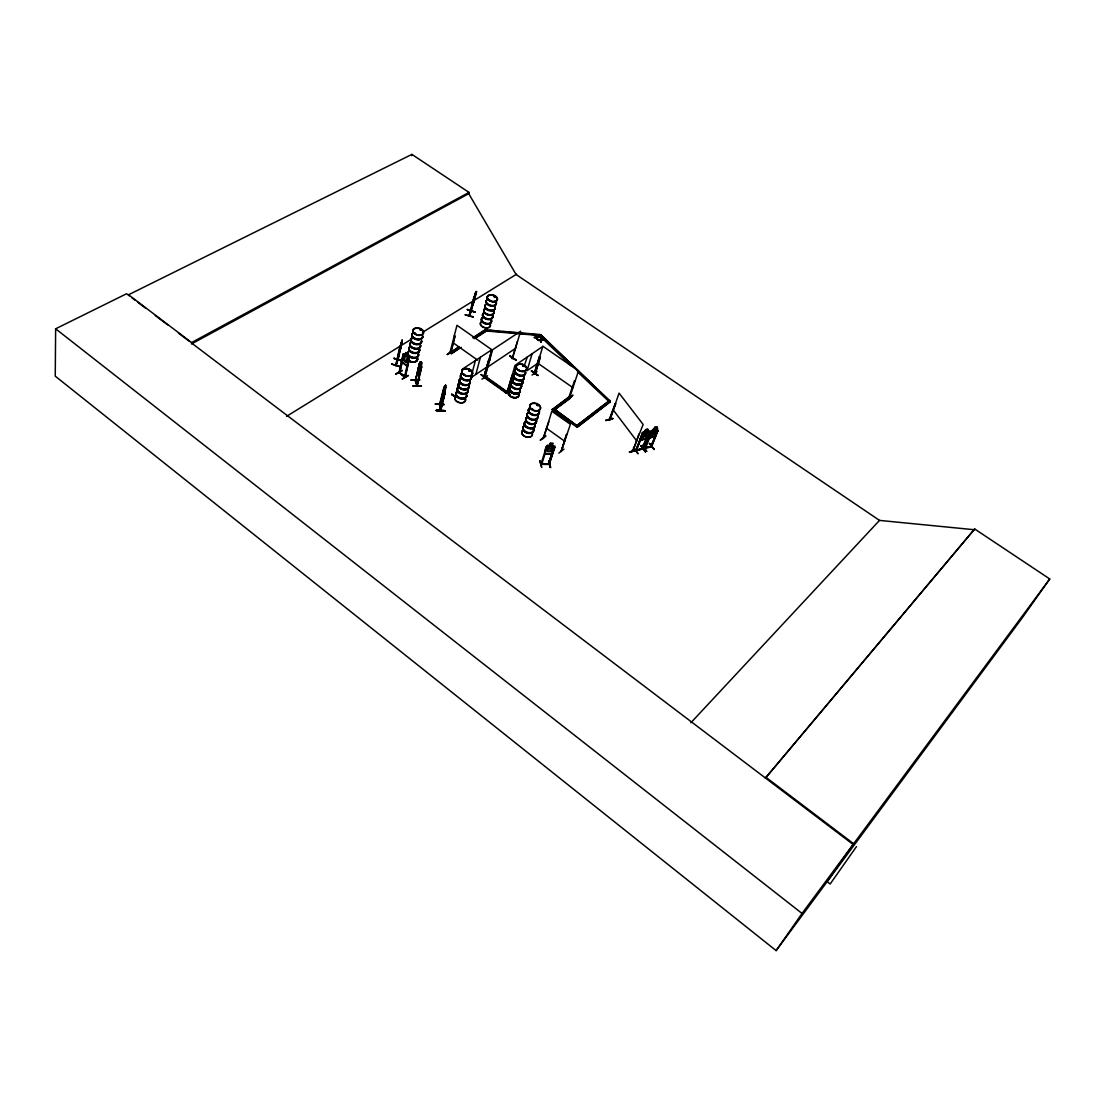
<?xml version="1.0" encoding="UTF-8"?>
<svg xmlns="http://www.w3.org/2000/svg" width="1105" height="1105" viewBox="0 0 1105 1105"><rect width="100%" height="100%" fill="white"/><g stroke="black" fill="none" stroke-linecap="round" stroke-linejoin="round"><path stroke-width="1.5" d="M538.439 405.659L537.251 405.369M129.299 295.822L126.564 293.75L55.637 328.807L55.25 376.156L776.124 950.618L826.706 882.232L853.64 843.737L1049.75 578.965L974.679 528.977L765.475 778.03L974.679 528.977M532.127 409.541L532.527 408.919L532.016 409.472M531.837 409.223L532.693 409.527M417.068 385.576L417.276 386.239L416.861 384.996M415.922 380.3L415.37 379.664L415.397 380.921L419.527 363.144L415.328 380.811M524.626 366.432L523.314 365.824L524.378 366.28M522.996 366.28L524.585 366.487M524.309 366.418L523.3 366.1L524.447 366.087M518.217 369.692L518.646 370.272M518.3 370.147L518.963 369.816M399.637 350.547L402.082 340.202L397.565 360.396L398.049 359.829M494.197 296.527L495.316 296.831M494.184 296.983L495.137 297.507L494.93 296.554M470.882 310.795L470.73 311.5M471.296 311.209L469.418 315.878L474.059 297.659C481.891 276.25 469.031 317.453 471.89 307.052L471.448 308.668M489.639 299.883L489.667 299.814M489.722 300.408L489.335 300.077M469.445 315.795L470.923 310.919M470.785 311.472L475.951 291.679L471.117 311.527M642.889 448.989L629.436 452.014L642.115 448.561M629.684 452.318L642.737 448.782M440.743 410.093L439.79 404.734L440.729 410.646L445.274 392.095L444.776 386.059L444.928 387.482L445.577 385.217L445.232 391.087L440.425 410.618L439.514 404.554M469.694 370.258L468.976 370.879M469.805 370.424L469.169 370.755L470.343 370.603M469.777 370.548L470.343 371.335M399.679 347.371L395.742 365.161C401.681 348.89 393.67 372.509 396.405 364.028M398.118 360.009L402.054 341.224L401.543 342.661M464.349 374.775L464.28 374.125M421.364 386.28L412.925 385.963M191.593 342.564L191.469 343.959L468.727 193.679L469.017 192.408L411.903 154.382L128.525 294.773L191.593 342.564L469.017 192.408M421.143 330.492L420.176 329.76L421.544 329.953M421.64 330.091L420.328 329.787M414.789 333.489L415.549 333.365L415.038 333.862M415.452 333.309L414.803 333.641A5.497 3.495 13.5 0 0 423.602 332.812A5.497 3.495 13.5 0 0 416.516 327.798A5.497 3.495 13.5 0 0 414.748 333.586M418.602 367.495L418.215 370.286L418.519 367.495M473.396 300.781L473.285 301.665L474.777 297.673M472.581 305.574L472.622 304.607M436.268 410.673C443.879 408.726 451.641 412.787 436.282 410.632M408.519 359.622L404.458 376.971M401.695 341.735L402.179 340.23M398.864 352.274C397.828 358.531 402.593 340.934 400.286 349.857M398.712 353.835L398.946 352.302M442.732 394.609L443.16 391.819L443.367 399.319L445.84 387.233M469.211 315.16L470.896 311.085M440.149 404.499L439.735 403.891L439.983 404.651M440.743 410.563L439.721 404.43M538.328 340.381L540.663 340.243L541.036 338.282L540.939 342.191L540.759 340.243L538.328 340.381L540.759 340.243M536.92 335.45L536.823 339.346L537.431 335.796M536.823 339.346L537.21 337.066L539.558 337.26L537.085 337.757M650.914 446.13L651.84 446.185L650.776 446.669M651.508 431.834L644.671 448.602L651.605 446.779L657.931 430.467L651.384 446.586L644.698 447.732M642.806 449.031L648.98 432.442L641.95 448.989L649.146 432.635M635.803 450.495L642.447 432.898L644.616 431.654M635.997 449.984L636.701 449.804M411.654 155.653L411.903 154.382M473.783 300.795L472.318 304.883L472.65 303.24M474.722 297.107L475.136 295.518L474.446 297.922M486.366 329.967L539.903 334.525L610.071 401.861L577.141 427.276L552.182 409.651L569.02 396.805L570.263 398.242L553.481 410.563L570.429 397.717M574.517 380.728L575.125 381.142L574.517 380.728L568.826 397.441L569.71 397.717L568.965 396.985M399.955 366.694L391.612 364.194M396.115 365.147L400.19 346.597M402.11 341.459L400.162 346.625L401.488 341.97M400.88 344.843L400.01 348.849L400.645 347.219M397.607 360.423L402.082 340.202M401.875 370.52L396.087 373.78M405.576 354.816L404.402 354.719L403.518 358.711L404.154 361.238L406.032 362.744L407.413 361.86L408.021 354.166L405.922 352.564L405.507 354.843L403.27 353.849L399.057 372.661L404.955 377.44L409.251 358.711M404.748 376.183L405.286 377.358L399.264 372.468L403.339 353.821M403.601 355.672L399.623 373.076L403.601 355.672L402.828 355.34L403.38 355.782M405.922 352.564L405.521 354.691M396.018 374.125L402.248 370.465L395.991 374.001M408.311 375.728L402.096 379.084L408.325 375.396M408.021 354.166L407.386 356.363L408.809 357.509M404.458 377.054L404.941 376.252L405.3 377.316L409.389 358.711L404.209 353.628M411.074 379.94L419.72 379.899L411.226 379.913M415.425 380.866L420.287 361.805M420.342 370.631L419.679 371.349C418.104 368.946 420.825 358.048 421.682 362.799L416.944 386.267L415.259 380.272M421.682 362.799L421.447 366.321L420.204 361.708L420.549 363.103M416.861 386.142L420.756 368.462M417.289 386.142L421.447 367.634L420.135 373.393M419.707 379.885L411.157 380.148M535.386 373.725L534.419 373.159M447.304 354.456L452.774 350.727L447.415 354.222M435.398 404.209L444.141 404.458L435.37 403.85M450.743 353.13L449.901 352.909L456.973 325.284L492.015 349.884L484.529 377.178M450.26 352.84L458.741 346.818M454.956 336.21L450.591 353.393L454.956 336.21L454.183 335.92L454.777 336.321M447.332 354.581L450.163 352.813L451.42 353.655L459.984 347.688M439.514 404.623L443.851 387.441M439.68 405.176L444.583 386.115L439.97 405.204M444.238 395.051L443.685 395.742L443.727 391.17L445.577 385.217M473.548 298.447L469.252 315.312M455.923 396.778L451.572 394.471L455.536 397.344M475.04 312.273L467.277 309.455L475.136 311.983M459.5 379.485L460.233 379.319L455.053 396.585L455.978 395.811M455.895 396.322L455.716 395.549L455.84 396.363M456.42 394.112L458.962 384.25M472.94 304.068L473.493 302.342M391.709 363.946L400.038 366.459M473.741 300.256L474.307 298.53M472.512 371.501L475.412 360.562M474.059 337.398L485.44 329.649L486.656 330.506L541.284 335.119L609.78 400.963L598.551 390.272M486.504 329.442L486.518 331.017L475.288 338.268M475.854 374.415L480.426 357.233M480.951 374.733L488.161 379.429L481.241 374.498M481.904 379.167L487.54 375.755M488.645 360.078L483.755 377.509L488.88 360.23M483.81 377.468L491.725 349.788L462.443 369.111L455.44 396.695M484.308 377.565L485.344 376.874L507.14 392.358L506.118 393.062L484.308 377.565L488.99 360.465M485.054 377.164L492.499 349.815L520.607 331.238L512.389 358.683L513.079 357.785L512.278 357.951M400.991 346.348L399.72 350.782M472.954 304.994L473.686 302.383M472.222 304.856L474.528 298.599L473.907 299.925M474.556 298.599L473.7 301.182M509.654 355.672L516.297 360.299L509.833 355.796M473.244 316.762L465.205 314.828M512.112 358.559L517.416 341.445M510.386 394.568L503.397 390.438L509.999 395.134M506.118 393.062L507.292 391.833L485.482 376.349L484.446 377.04L506.27 392.551M507.402 392.013L506.836 392.482L512.25 375.299L507.678 392.316L512.25 375.299M473.796 301.555L472.581 305.505M527.32 356.984L524.184 365.935M534.226 337.536L536.657 337.053L534.71 337.868L536.547 337.398L534.323 337.191M532.099 353.724L527.057 370.7L537.707 363.324M539.558 337.26L537.196 337.412L539.074 336.928M571.161 365.81L539.944 336.086L539.903 334.525M485.302 330.16L486.518 331.017L540.096 335.575M539.944 336.086L541.284 335.119M541.036 338.282L541.547 338.641M531.325 371.059L538.135 375.382L531.602 370.838M540.663 340.243L538.439 340.036M540.428 341.832L540.939 342.191M532.058 375.065L537.03 371.418M543.674 340.105L541.312 340.257C547.472 339.691 537.596 340.934 543.19 339.774M535.138 373.808L540.193 357.108L539.475 356.57L534.254 373.794L534.102 373.034M534.723 373.449L534.654 372.634M534.198 373.752L539.475 356.57M534.585 373.462L542.887 346.252L578.495 370.893L569.572 397.924M535.207 373.849L540.373 356.984L539.599 356.694M537.859 375.59L531.395 370.949M473.285 301.541L475.081 296.886M506.933 392.413L507.513 391.529L507.623 392.33M540.511 439.997L545.732 436.047M542.969 438.505L548.826 421.792M540.248 440.177L545.746 436.047M473.603 300.712L473.99 299.179M539.862 460.992L541.699 467.456L539.903 460.675M540.787 464.059L549.268 464.183L540.98 463.451L541.671 464.335M549.337 464.418L540.842 464.362L548.784 463.865M541.685 464.404L547.044 447.359L546.271 447.345L547.044 447.359M550.401 443.354L549.724 445.439L548.066 446.033L546.795 449.928L547.666 451.613L550.304 451.655L552.251 450.025L553.536 446.144L552.348 445.412L553.149 443.257L550.318 443.202L549.627 445.301M572.183 395.963C556.147 408.615 582.943 386.943 568.523 398.808M548.536 460.771L550.235 467.526L548.84 461.089M569.393 396.736L569.503 397.869L569.02 396.847M553.923 447.442L548.329 464.183L553.923 447.442L554.696 447.456L549.226 464.432M550.718 467.526L548.826 461.047L550.401 467.208M474.39 296.872L474.874 295.367L474.446 296.444M558.812 453.091L563.992 449.072M566.423 434.569L561.202 451.489L570.373 424.334L551.823 411.226L543.467 438.505M561.133 451.475L566.603 434.431M575.829 426.35L609.96 400.452M577.141 427.276L610.071 401.861M473.147 317.107L465.191 314.87M608.786 400.963L577.197 425.315M605.816 420.549L612.957 418.505L605.941 420.218M609.2 419.803L615.402 403.256L609.698 420.37M609.919 419.776L619.049 393.09L643.151 424.458L632.764 450.509M615.803 403.781L609.269 419.859M638.883 434.058L633.124 451.033L632.571 449.873L633.041 450.923M635.969 450.799L642.198 434.389M642.682 434.03L636.121 450.246M642.834 434.237L636.411 450.412M645.044 431.654C644.326 428.989 650.472 427.566 647.268 431.157L648.124 431.475L646.66 435.273L642.709 437.732L642.157 436.406L643.621 432.608L645.886 429.652M645.458 451.71L640.707 445.605L645.472 451.752M638.027 453.603L633.621 447.401M642.24 445.495L646.826 451.448L642.406 445.191M649.16 436.213L651.287 430.701L657.724 428.45L654.602 436.682L649.174 438.022L649.188 436.116L649.174 438.022M651.273 430.757L644.629 448.589L645.279 447.566M645.306 448.478L652.447 430.411L654.671 427.414C659.146 425.19 654.823 428.685 656.936 429.32L653.663 435.011L651.508 435.536L650.969 434.21M654.188 449.486L649.395 443.395L654.201 449.528M649.422 443.409L653.98 449.307M656.094 428.989L656.936 426.792L654.671 427.428M650.679 446.779L657.765 430.259M657.931 430.467L650.831 446.973L651.563 445.95M393.933 358.338L402.137 361.114M467.305 309.524L475.067 312.163M475.951 291.679L475.316 293.239M475.316 294.082L475.813 292.438M473.796 298.682L475.702 293.999M473.575 299.676L475.454 294.966M443.271 399.195L443.961 397.828M537.044 405.217L537.928 404.955M416.696 385.714L417.441 385.576M415.342 379.706L417.22 386.198M549.516 463.838L548.522 463.575L549.282 463.52M420.121 373.324L419.582 374.899L420.218 373.324M404.541 376.294L399.209 372.413M399.54 371.86L399.361 372.496M632.626 450.011L632.985 450.453M469.597 371.225L469.984 371.225M421.088 330.326L421.35 329.939M408.049 364.374L407.013 366.059L408.049 364.47M642.337 448.602L649.422 431.212L648.911 430.605L642.337 432.842L640.292 440.149L645.762 438.782L647.309 436.655L645.817 438.851L640.375 440.232L646.08 438.298L644.602 431.641M776.124 950.618L802.037 913.448L853.129 844.469L192.242 343.531M856.486 846.582L830.159 884L827.12 881.666M1049.75 578.965L1022.539 617.46L826.927 881.928M633.469 447.705L637.958 453.658M397.745 359.94L396.267 364.581M649.118 437.511L656.481 428.74M484.46 376.625L483.52 377.344M485.537 376.929L485.468 376.211M690.887 722.753L879.497 520.4L974.209 529.723M879.594 520.455L516.09 274.496L468.727 193.679M537.21 404.9L537.734 405.59M651.84 446.227L651.453 446.572M483.728 376.612L484.418 377.427M523.052 366.004L523.811 365.796M420.107 329.815L421.129 329.773M642.378 432.898L643.538 432.027M642.502 432.967L643.538 432.096M567.335 399.388L572.238 395.687M552.182 409.651L568.978 397.33L570.263 398.242M512.471 375.465L511.767 375.631M510.082 382.441L512.803 380.562M516.284 360.271L509.612 355.907M542.817 346.418L515.013 365.396L507.236 392.62M489.902 359.774L490.137 359.926M470.868 377.758L487.056 366.915M487.844 366.929L515.745 348.213M472.788 337.785L485.44 329.649M451.586 351.86L458.603 347.343M474.017 338.641L486.656 330.506M451.42 353.655L461.255 347.315M286.568 416.35L412.289 338.641M422.524 332.329L516.615 274.164M547.831 445.398L546.671 446.089L540.842 464.362M440.867 409.969L444.845 388.2L444.113 394.043M399.761 372.634L405.411 376.653M470.316 371.239L469.059 371.018M534.516 372.689L535.566 373.089M642.447 448.63L643.124 448.395L629.436 452.014M644.823 447.718L650.997 446.558M649.105 437.939L654.602 436.682M605.802 420.452L612.957 418.505M412.124 347.509L411.806 347.274M412.925 385.99L421.419 385.963M553.978 447.677L554.765 447.677M545.041 453.63L551.671 453.754L553.218 451.71L551.644 453.754C542.997 455.923 544.005 451.765 546.644 446.019L547.804 445.26L555.069 446.213L549.185 464.183M545.911 447.939L554.406 448.105M450.108 352.757L450.716 353.158M450.26 352.15L451.558 353.13M435.398 404.085L444.072 404.679M489.695 330.271L498.037 331.072M503.051 331.541L509.723 332.177M513.052 332.495L521.394 333.296M524.737 333.613L533.08 334.401M536.408 334.718L539.751 335.036M645.168 451.779L640.679 445.591M402.248 360.81L393.891 358.296L402.179 360.99M609.891 402.372L577.39 371.75M537.776 363.172L572.97 387.703M552.348 409.126L577.307 426.765M452.719 342.509L477.664 360.147M546.395 428.188L564.71 441.24M765.917 777.271L853.64 843.737M132.034 297.894L134.769 299.966M137.503 302.038L145.722 308.267M155.294 315.533L167.615 324.856M178.568 333.158L189.507 341.459M55.637 328.807L802.037 913.448M405.977 352.688L407.869 354.208M541.132 335.63L596.051 387.896M640.292 438.354L640.375 440.232M613.068 409.762L636.825 441.075M415.839 380.493L417.151 385.148M421.475 362.827L421.157 361.653L421.309 363.545M419.486 363.794L421.115 369.692L419.458 363.794M418.339 370.258L419.596 374.899L418.243 370.258M544.848 451.558L545.069 453.713M445.481 385.217L445.674 387.247M445.343 386.764L445.495 387.966M444.086 388.131L444.901 394.154M494.626 307.19A5.221 3.232 15.4 0 1 492.485 310.85A5.221 3.232 15.4 0 1 486.007 309.11A5.221 3.232 15.4 0 1 485.91 304.842M494.184 305.809A5.29 3.274 15.5 0 1 493.382 310.16A5.29 3.274 15.5 0 1 486.393 308.875A5.29 3.274 15.5 0 1 485.993 304.289M484.874 308.765A5.207 3.232 15.4 0 0 484.971 313.033A5.207 3.232 15.4 0 0 491.435 314.815A5.207 3.232 15.4 0 0 493.576 311.154A5.207 3.232 15.4 0 1 491.449 314.773A5.207 3.232 15.4 0 1 484.971 313.033A5.207 3.232 15.4 0 1 484.86 308.806M493.631 310.947A5.207 3.232 15.4 0 1 488.728 314.621A5.207 3.232 15.4 0 1 484.225 309.22M495.427 301.099A5.304 3.274 15.5 0 1 494.957 305.312A5.304 3.274 15.5 0 1 488.327 304.649A5.304 3.274 15.5 0 1 486.504 300.215M494.197 305.546A5.221 3.232 15.5 0 1 493.728 309.704A5.221 3.232 15.5 0 1 487.208 309.055A5.221 3.232 15.5 0 1 485.413 304.676M495.869 302.494A5.235 3.218 15.5 0 1 490.965 306.154A5.235 3.218 15.5 0 1 486.435 300.753M495.441 300.85A5.235 3.218 15.5 0 1 494.985 305.008A5.235 3.218 15.5 0 1 488.438 304.345A5.235 3.218 15.5 0 1 486.642 299.966M491.09 320.436A5.18 3.232 15.4 0 1 488.949 324.11A5.18 3.232 15.4 0 1 482.526 322.384A5.18 3.232 15.4 0 1 482.443 318.116M491.283 319.925A5.249 3.274 15.4 0 1 489.128 323.654A5.249 3.274 15.4 0 1 482.609 321.9A5.249 3.274 15.4 0 1 482.526 317.563M481.476 321.804A5.166 3.246 15.4 0 0 481.545 326.086A5.166 3.246 15.4 0 0 487.968 327.812A5.166 3.246 15.4 0 0 490.109 324.124A5.152 3.232 15.4 0 1 487.996 327.702A5.152 3.232 15.4 0 1 481.587 325.975A5.152 3.232 15.4 0 1 481.518 321.721M493.452 311.541A5.194 3.218 15.4 0 1 491.324 315.187A5.194 3.218 15.4 0 1 484.874 313.447A5.194 3.218 15.4 0 1 484.777 309.207M492.457 315.547A5.263 3.274 15.4 0 1 490.288 319.262A5.263 3.274 15.4 0 1 483.755 317.494A5.263 3.274 15.4 0 1 483.672 313.171M491.297 319.663A5.18 3.232 15.4 0 1 489.156 323.337A5.18 3.232 15.4 0 1 482.733 321.61A5.18 3.232 15.4 0 1 482.65 317.342M492.319 315.809A5.194 3.232 15.4 0 1 490.178 319.483A5.194 3.232 15.4 0 1 483.741 317.743A5.194 3.232 15.4 0 1 483.659 313.489M492.526 315.298A5.263 3.274 15.4 0 1 490.358 319.014A5.263 3.274 15.4 0 1 483.824 317.259A5.263 3.274 15.4 0 1 483.728 312.936M492.526 315.036A5.194 3.232 15.4 0 1 487.637 318.723A5.194 3.232 15.4 0 1 483.161 313.323M523.604 376.612A5.428 3.522 16.6 0 1 521.463 380.659A5.428 3.522 16.6 0 1 514.723 378.849A5.428 3.522 16.6 0 1 514.529 374.194M523.756 376.322A5.511 3.564 16.6 0 1 521.588 380.424A5.511 3.564 16.6 0 1 514.75 378.601A5.511 3.564 16.6 0 1 514.557 373.877M522.458 380.521A5.428 3.522 16.6 0 1 520.317 384.581A5.428 3.522 16.6 0 1 513.576 382.786A5.428 3.522 16.6 0 1 513.383 378.103M513.48 377.855A5.415 3.508 16.6 0 0 513.659 382.51A5.415 3.508 16.6 0 0 520.386 384.291A5.428 3.522 16.6 0 0 522.499 380.355M525.497 372.606A5.525 3.564 16.6 0 1 521.698 375.907A5.525 3.564 16.6 0 1 515.331 372.979A5.525 3.564 16.6 0 1 516.933 368.669M523.839 375.824A5.428 3.522 16.6 0 1 518.839 379.927A5.428 3.522 16.6 0 1 514.046 374.084M525.345 372.882A5.442 3.508 16.6 0 1 519.295 375.852A5.442 3.508 16.6 0 1 515.179 370.175M515.897 369.484A5.442 3.508 16.6 0 1 516.891 369.001M523.825 376.087A5.511 3.564 16.6 0 1 521.657 380.189A5.511 3.564 16.6 0 1 514.82 378.366A5.511 3.564 16.6 0 1 514.626 373.628M525.566 372.371A5.525 3.564 16.6 0 1 521.767 375.659A5.525 3.564 16.6 0 1 515.4 372.73A5.525 3.564 16.6 0 1 517.002 368.435M525.579 372.081A5.456 3.508 16.6 0 1 518.853 374.844A5.456 3.508 16.6 0 1 516.132 368.697M519.833 389.582A5.456 3.577 16.5 0 1 517.665 393.684A5.456 3.577 16.5 0 1 510.883 391.888A5.456 3.577 16.5 0 1 510.703 387.151M518.894 394.665A5.387 3.536 16.5 0 1 512.223 397.482A5.387 3.536 16.5 0 1 509.557 391.308M518.949 394.402A5.359 3.522 16.5 0 1 512.306 397.206A5.387 3.536 16.5 0 1 509.612 391.156A5.359 3.522 16.5 0 0 512.306 397.206A5.387 3.536 16.5 0 0 518.936 394.513M513.286 378.545A5.401 3.508 16.6 0 0 513.466 383.2A5.401 3.508 16.6 0 0 520.179 384.996A5.401 3.508 16.6 0 0 522.306 380.949A5.387 3.495 16.6 0 1 520.165 384.982A5.387 3.495 16.6 0 1 513.48 383.2A5.387 3.495 16.6 0 1 513.3 378.559M522.403 380.7A5.428 3.522 16.6 0 1 520.262 384.761A5.428 3.522 16.6 0 1 513.521 382.965A5.428 3.522 16.6 0 1 513.342 378.283M521.27 384.72A5.484 3.564 16.6 0 1 519.115 388.822A5.484 3.564 16.6 0 1 512.306 387.012A5.484 3.564 16.6 0 1 512.112 382.275M521.049 385.231A5.401 3.522 16.6 0 1 518.922 389.278A5.401 3.522 16.6 0 1 512.209 387.496A5.401 3.522 16.6 0 1 512.029 382.827M519.903 389.333A5.47 3.577 16.5 0 1 517.748 393.449A5.47 3.577 16.5 0 1 510.952 391.64A5.47 3.577 16.5 0 1 510.772 386.916M521.284 384.457A5.401 3.522 16.6 0 1 519.157 388.504A5.401 3.522 16.6 0 1 512.43 386.722A5.401 3.522 16.6 0 1 512.25 382.054M421.475 341.528A5.456 3.495 13.4 0 1 415.093 344.387A5.456 3.495 13.4 0 1 411.309 338.821M421.613 341.265A5.539 3.536 13.4 0 1 415.135 344.152A5.539 3.536 13.4 0 1 411.295 338.517M420.577 345.534A5.456 3.495 13.4 0 1 414.182 348.407A5.456 3.495 13.4 0 1 410.411 342.826M420.328 344.415A5.456 3.495 13.4 0 1 414.914 348.393A5.456 3.495 13.4 0 1 410.438 342.661M422.704 336.459A5.553 3.536 13.4 0 1 416.212 339.346A5.553 3.536 13.4 0 1 412.358 333.696M421.654 340.727A5.456 3.495 13.4 0 1 415.273 343.586A5.456 3.495 13.4 0 1 411.488 338.019M422.566 336.735A5.47 3.495 13.4 0 1 416.171 339.58A5.47 3.495 13.4 0 1 412.372 334.014M421.668 341.017A5.539 3.536 13.4 0 1 415.19 343.917A5.539 3.536 13.4 0 1 411.35 338.268M422.759 336.21A5.553 3.536 13.4 0 1 416.267 339.097A5.553 3.536 13.4 0 1 412.414 333.448M422.759 335.934A5.47 3.495 13.4 0 1 416.35 338.779A5.47 3.495 13.4 0 1 412.552 333.199M418.104 354.111A5.415 3.495 13.3 0 1 412.731 358.089A5.415 3.495 13.3 0 1 408.298 352.371M418.243 353.835A5.484 3.55 13.3 0 1 415.742 357.827A5.484 3.55 13.3 0 1 408.919 356.003A5.484 3.55 13.3 0 1 409.071 351.39M417.262 357.882A5.415 3.508 13.3 0 1 415.19 361.722A5.415 3.508 13.3 0 1 408.712 360.575M420.452 345.962A5.428 3.481 13.4 0 1 414.099 348.821A5.428 3.481 13.4 0 1 410.328 343.268M417.248 357.771A5.373 3.481 13.3 0 1 414.596 361.749A5.373 3.481 13.3 0 1 407.842 359.636M420.535 345.713A5.456 3.495 13.4 0 1 414.14 348.586A5.456 3.495 13.4 0 1 410.369 343.006M419.32 349.111A5.497 3.55 13.4 0 1 413.85 353.144A5.497 3.55 13.4 0 1 409.347 347.343M418.284 353.324A5.415 3.495 13.3 0 1 415.825 357.26A5.415 3.495 13.3 0 1 409.099 355.465A5.415 3.495 13.3 0 1 409.251 350.92M419.458 350.34A5.428 3.495 13.4 0 1 413.104 353.213A5.428 3.495 13.4 0 1 409.347 347.647M418.298 353.586A5.484 3.55 13.3 0 1 415.798 357.578A5.484 3.55 13.3 0 1 408.974 355.769A5.484 3.55 13.3 0 1 409.126 351.155M419.375 348.876A5.497 3.55 13.4 0 1 413.905 352.896A5.497 3.55 13.4 0 1 409.389 347.094M419.361 348.6A5.428 3.495 13.4 0 1 413.974 352.564A5.428 3.495 13.4 0 1 409.527 346.846M470.026 383.2A5.525 3.619 15 0 1 462.415 384.816A5.525 3.619 15 0 1 460.523 378.808M470.233 381.985A5.608 3.674 15 0 1 463.119 384.858A5.608 3.674 15 0 1 460.536 378.49M469.1 385.949A5.511 3.619 14.9 0 1 462.802 389.001A5.511 3.619 14.9 0 1 458.824 383.228A5.525 3.633 14.9 0 0 462.774 389.112A5.525 3.633 14.9 0 0 469.086 386.059M471.172 376.225A5.622 3.674 15 0 1 465.785 380.465A5.622 3.674 15 0 1 460.992 374.429M470.302 381.46A5.525 3.619 15 0 1 463.976 384.499A5.525 3.619 15 0 1 459.97 378.711M471.338 377.496A5.539 3.619 15 0 1 465.012 380.534A5.539 3.619 15 0 1 460.992 374.747M470.302 381.736A5.608 3.674 15 0 1 463.188 384.609A5.608 3.674 15 0 1 460.605 378.255M471.227 375.976A5.622 3.674 15 0 1 465.84 380.217A5.622 3.674 15 0 1 461.061 374.181M471.241 375.7A5.553 3.619 15 0 1 465.923 379.885A5.553 3.619 15 0 1 461.199 373.946M466.241 394.678A5.484 3.633 14.9 0 1 463.893 398.822A5.484 3.633 14.9 0 1 457.069 397.013A5.484 3.633 14.9 0 1 457.069 392.247M466.683 395.397A5.566 3.674 14.9 0 1 459.625 398.297A5.566 3.674 14.9 0 1 457.083 391.944M465.219 398.574A5.484 3.633 14.9 0 1 462.871 402.731A5.484 3.633 14.9 0 1 456.047 400.922A5.484 3.633 14.9 0 1 456.047 396.156M465.26 398.422A5.484 3.633 14.9 0 1 462.912 402.565A5.484 3.633 14.9 0 1 456.089 400.756A5.484 3.633 14.9 0 1 456.089 395.991M468.907 386.653A5.497 3.619 14.9 0 1 461.931 389.485A5.497 3.619 14.9 0 1 459.404 383.228M467.926 390.714A5.58 3.674 14.9 0 1 460.854 393.601A5.58 3.674 14.9 0 1 458.285 387.247M466.752 394.886A5.484 3.633 14.9 0 1 459.791 397.745A5.484 3.633 14.9 0 1 457.263 391.474M467.774 390.99A5.497 3.633 14.9 0 1 460.799 393.836A5.497 3.633 14.9 0 1 458.271 387.565M466.752 395.162A5.566 3.674 14.9 0 1 459.694 398.062A5.566 3.674 14.9 0 1 457.139 391.695M467.995 390.479A5.58 3.674 14.9 0 1 460.909 393.366A5.58 3.674 14.9 0 1 458.354 387.012M467.981 390.203A5.497 3.633 14.9 0 1 461.697 393.256A5.497 3.633 14.9 0 1 457.719 387.482M537.679 416.737A5.553 3.688 17.3 0 1 531.546 419.928A5.553 3.688 17.3 0 1 527.32 413.988M537.472 415.439A5.636 3.743 17.3 0 1 532.348 419.872A5.636 3.743 17.3 0 1 527.334 413.684M528.066 412.952A5.636 3.743 17.3 0 1 529.088 412.427M536.519 420.48A5.553 3.702 17.3 0 1 532.734 423.947A5.553 3.702 17.3 0 1 526.312 420.977A5.553 3.702 17.3 0 1 527.9 416.488M536.533 420.383A5.539 3.688 17.3 0 1 530.428 423.574A5.539 3.688 17.3 0 1 526.215 417.649M526.933 416.93A5.539 3.688 17.3 0 1 527.941 416.405M538.936 410.742A5.649 3.743 17.3 0 1 536.768 415.079A5.649 3.743 17.3 0 1 529.751 413.215A5.649 3.743 17.3 0 1 529.502 408.242M537.569 414.941A5.566 3.688 17.3 0 1 532.5 419.306A5.566 3.688 17.3 0 1 527.555 413.201M538.784 411.032A5.58 3.688 17.3 0 1 536.643 415.3A5.58 3.688 17.3 0 1 529.723 413.463A5.58 3.688 17.3 0 1 529.475 408.56M537.555 415.204A5.636 3.743 17.3 0 1 532.417 419.624A5.636 3.743 17.3 0 1 527.403 413.45M528.135 412.704A5.636 3.743 17.3 0 1 529.157 412.179M539.019 410.507A5.649 3.743 17.3 0 1 536.85 414.831A5.649 3.743 17.3 0 1 529.82 412.966A5.649 3.743 17.3 0 1 529.571 408.007M539.033 410.231A5.58 3.688 17.3 0 1 536.892 414.513A5.58 3.688 17.3 0 1 529.958 412.676A5.58 3.688 17.3 0 1 529.723 407.773M533.19 428.947A5.511 3.688 17.2 0 1 531.063 433.243A5.511 3.688 17.2 0 1 524.212 431.433A5.511 3.688 17.2 0 1 523.991 426.516M533.342 428.671A5.594 3.743 17.2 0 1 531.187 433.022A5.594 3.743 17.2 0 1 524.24 431.185A5.594 3.743 17.2 0 1 524.019 426.212M532.002 432.801A5.511 3.702 17.2 0 1 529.861 437.097A5.511 3.702 17.2 0 1 523.024 435.287A5.511 3.702 17.2 0 1 522.803 430.37M536.45 420.687A5.553 3.702 17.3 0 1 532.665 424.154A5.553 3.702 17.3 0 1 526.256 421.185A5.553 3.702 17.3 0 1 527.831 416.696M532.058 432.635A5.511 3.702 17.2 0 1 529.917 436.931A5.511 3.702 17.2 0 1 523.066 435.121A5.511 3.702 17.2 0 1 522.858 430.218M536.312 421.074A5.525 3.688 17.3 0 1 529.516 424.058A5.525 3.688 17.3 0 1 526.726 417.621M536.408 421.82A5.553 3.702 17.3 0 1 528.287 423.215A5.553 3.702 17.3 0 1 527.789 416.834M535.152 425.08A5.608 3.743 17.3 0 1 528.259 428.118A5.608 3.743 17.3 0 1 525.428 421.585M533.439 428.174A5.511 3.688 17.2 0 1 531.298 432.469A5.511 3.688 17.2 0 1 524.447 430.66A5.511 3.688 17.2 0 1 524.226 425.743M534.986 425.356A5.525 3.688 17.2 0 1 528.19 428.339A5.525 3.688 17.2 0 1 525.4 421.903M533.425 428.436A5.594 3.743 17.2 0 1 531.256 432.787A5.594 3.743 17.2 0 1 524.309 430.95A5.594 3.743 17.2 0 1 524.088 425.978M535.221 424.845A5.608 3.743 17.3 0 1 528.328 427.884A5.608 3.743 17.3 0 1 525.497 421.35M535.234 424.569A5.525 3.688 17.3 0 1 528.439 427.566A5.525 3.688 17.3 0 1 525.635 421.115M421.475 366.28L421.558 367.675L421.475 366.28M436.254 410.287L444.942 410.977L436.254 410.287M405.411 355.52L404.527 359.526L406.405 361.045L407.303 357.039L405.411 355.52M406.309 353.296L407.358 354.981L406.309 353.296M420.48 363.821L420.066 369.65L420.48 363.821M554.641 409.32L576.81 425.605L554.641 409.32M549.475 446.061L548.218 449.942L550.843 449.997L552.113 446.116L549.475 446.061M550.746 443.63L550.511 444.334L552.445 443.671L550.746 443.63M644.781 432.317L643.331 436.116L645.5 435.563L646.964 431.765L644.781 432.317M646.094 429.831L645.831 430.522L647.489 429.486L646.094 429.831M653.608 430.135L652.13 433.92L654.298 433.395L655.776 429.596L653.608 430.135M654.92 427.663L654.657 428.339L656.315 427.317L654.92 427.663M451.848 394.236L455.771 397.151L451.848 394.236M503.659 390.217L510.289 394.927L503.645 390.245M402.303 362.247L406.944 366.087L402.289 362.247L402.082 359.567L402.289 362.247M488.203 299.386A5.249 3.218 15.5 0 0 497.043 300.27A5.249 3.218 15.5 0 0 491.808 294.773A5.249 3.218 15.5 0 0 488.203 299.386M488.12 299.773A5.235 3.218 15.5 0 0 496.932 300.657A5.235 3.218 15.5 0 0 491.711 295.173A5.235 3.218 15.5 0 0 488.12 299.773M488.161 299.524A5.249 3.232 15.5 0 0 497.015 300.408A5.249 3.232 15.5 0 0 491.766 294.911A5.249 3.232 15.5 0 0 488.161 299.524M517.181 369.111A5.47 3.522 16.6 0 0 526.367 369.913A5.47 3.522 16.6 0 0 520.814 363.987A5.47 3.522 16.6 0 0 517.181 369.111M520.386 384.291A5.415 3.508 16.6 0 0 522.513 380.258A5.387 3.495 16.6 0 1 520.372 384.278A5.428 3.522 16.6 0 1 513.618 382.62A5.428 3.522 16.6 0 1 513.438 377.938A5.387 3.495 16.6 0 0 513.687 382.496A5.387 3.495 16.6 0 0 520.372 384.278M517.14 369.277A5.47 3.522 16.6 0 0 526.312 370.078A5.47 3.522 16.6 0 0 520.773 364.125A5.47 3.522 16.6 0 0 517.14 369.25A5.47 3.522 16.6 0 0 526.325 370.051A5.47 3.522 16.6 0 0 520.773 364.139A5.47 3.522 16.6 0 0 517.14 369.277M513.355 393.601A5.373 3.522 16.5 0 0 520.013 390.811A5.387 3.522 16.5 0 1 513.355 393.615A5.387 3.522 16.5 0 1 510.69 387.454A5.373 3.522 16.5 0 0 513.355 393.601M517.775 393.131A5.373 3.508 16.5 0 0 519.903 389.084A5.387 3.522 16.5 0 1 517.789 393.131A5.387 3.522 16.5 0 1 511.09 391.35A5.387 3.522 16.5 0 1 510.911 386.681A5.373 3.508 16.5 0 0 511.09 391.35A5.373 3.508 16.5 0 0 517.775 393.131M414.679 333.986A5.47 3.481 13.5 0 0 423.491 333.199A5.47 3.481 13.5 0 0 416.433 328.213A5.47 3.481 13.5 0 0 414.679 333.986M415.149 361.888A5.415 3.508 13.3 0 0 417.22 358.048A5.387 3.495 13.3 0 1 415.135 361.888A5.387 3.495 13.3 0 1 408.684 360.741A5.415 3.508 13.3 0 0 415.149 361.888M462.042 389.071A5.525 3.633 14.9 0 0 469.045 386.211A5.525 3.633 14.9 0 1 462.028 389.112A5.525 3.633 14.9 0 1 459.487 382.827A5.525 3.633 14.9 0 0 462.042 389.071M462.733 373.697A5.566 3.619 15 0 0 472.153 374.498A5.566 3.619 15 0 0 466.669 368.462A5.566 3.619 15 0 0 462.733 373.697M462.65 374.084A5.553 3.605 15 0 0 472.028 374.885A5.553 3.605 15 0 0 466.559 368.877A5.553 3.605 15 0 0 462.65 374.084M462.691 373.835A5.566 3.619 15 0 0 472.111 374.65A5.566 3.619 15 0 0 466.628 368.6A5.566 3.619 15 0 0 462.691 373.835M530.87 408.422A5.594 3.688 17.3 0 0 540.262 409.182A5.594 3.688 17.3 0 0 534.53 402.994A5.594 3.688 17.3 0 0 530.87 408.422M530.773 408.809A5.58 3.674 17.3 0 0 540.11 409.554A5.58 3.674 17.3 0 0 534.419 403.394A5.58 3.674 17.3 0 0 530.773 408.809"/></g></svg>
